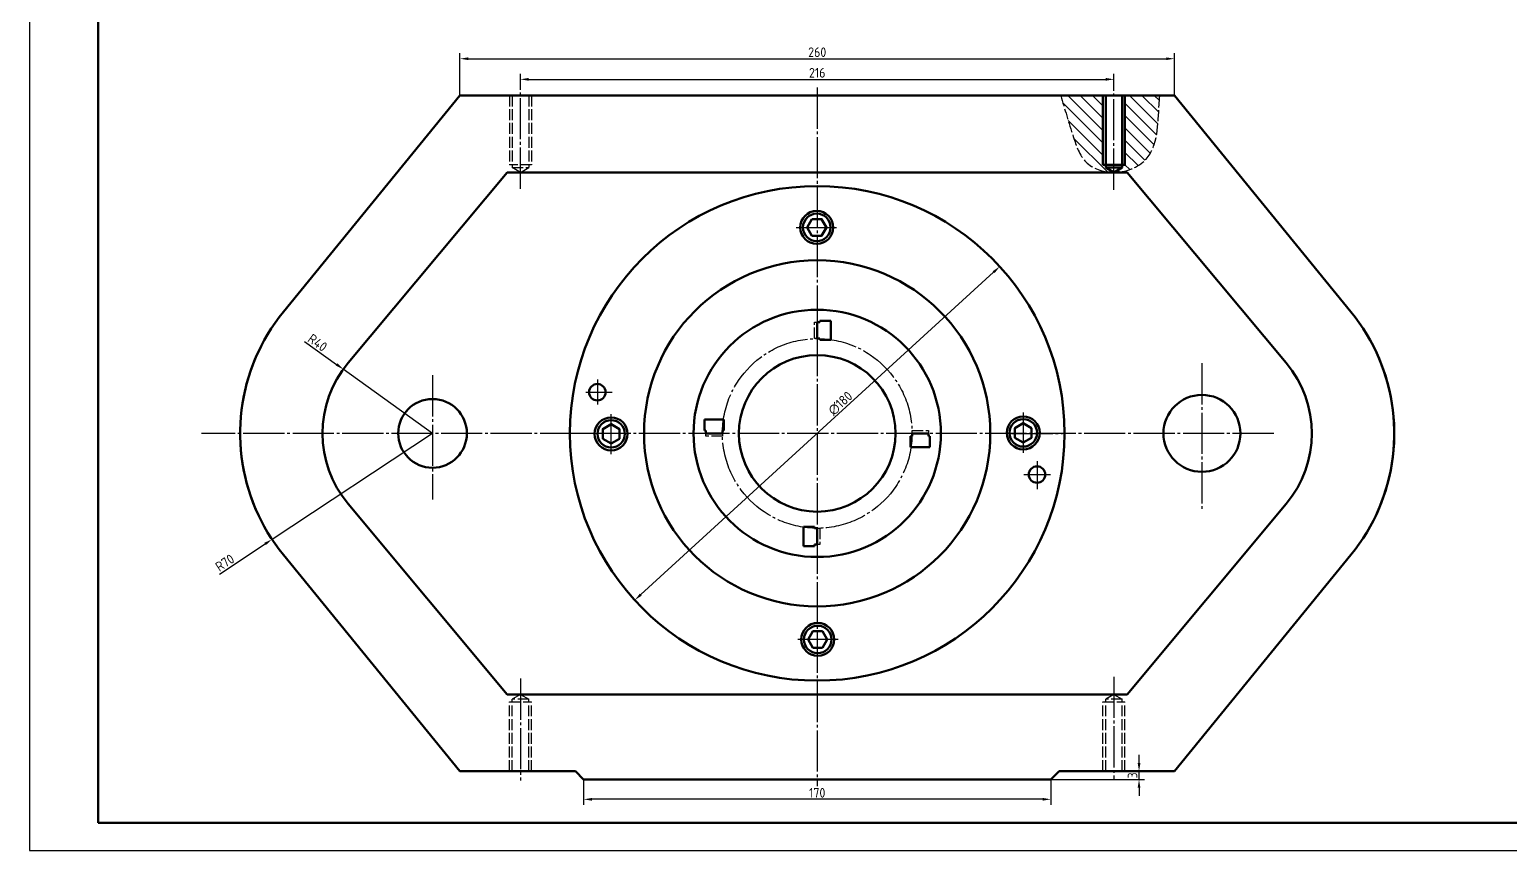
# Model space of a CAD drawing. Header units: millimetres. Extents: x 165 to 1006, y 1 to 595.
# Drawn here: x 165 to 703, y 1 to 300 of the extents above; entities that cross this region are included whole.
import ezdxf
from ezdxf.enums import TextEntityAlignment as Align

# ---------------------------------------------------------------- set-up
doc = ezdxf.new("R2010")
doc.units = ezdxf.units.MM
doc.linetypes.add('点画线', pattern=[18, 15, -1, 1, -1])
doc.linetypes.add('虚线', pattern=[5, 4, -1])
for name, color, linetype in [('剖面线', 3, 'Continuous'), ('文字', 7, 'Continuous'), ('标注', 3, 'Continuous'), ('点画线', 1, '点画线'), ('虚线', 7, '虚线'), ('辅助线', 4, 'Continuous')]:
    doc.layers.add(name, color=color, linetype=linetype)
doc.layers.add('粗实线', color=7, linetype='Continuous', lineweight=50)
doc.layers.add('粗实线 @ 1', color=7, linetype='Continuous', lineweight=50)
doc.styles.add('数字直体', font='isocp.shx')
doc.styles.add('汉字长仿宋体', font='hyswlongfangsong.ttf', dxfattribs={"width": 0.67})
doc.dimstyles.new('机械基本', dxfattribs={"dimtxt": 3.5, "dimasz": 3, "dimexe": 2, "dimexo": 0, "dimtad": 1, "dimdsep": 46, "dimtxsty": '数字直体', "dimcen": 2.5, "dimadec": 0, "dimazin": 0, "dimtfac": 1, "dimtmove": 0, "dimatfit": 3, "dimfxl": 1, "dimarcsym": 0})
doc.dimstyles.new('机械基本$3', dxfattribs={"dimtxt": 3.5, "dimasz": 3, "dimexe": 2, "dimexo": 0, "dimtad": 1, "dimdsep": 46, "dimtxsty": '数字直体', "dimcen": 2.5, "dimadec": 0, "dimazin": 0, "dimtfac": 1, "dimtmove": 0, "dimatfit": 0, "dimfxl": 1, "dimarcsym": 0})

# ---------------------------------------------------------------- blocks, each defined once
blk = doc.blocks.new('装订A1(带注释性)')
at = {"layer": '粗实线'}
for p, q in [((-806, 574), (-806, 0)), ((-806, 0), (0, 0))]:
    blk.add_line(p, q, dxfattribs=at)
at = {"layer": '辅助线'}
for p, q in [((-831, 584), (-831, -10)), ((-831, -10), (10, -10))]:
    blk.add_line(p, q, dxfattribs=at)
at = {"layer": '文字', "style": '汉字长仿宋体', "width": 0.67}
for tag, height, p in [('单位名称', 7, (-25, 47)), ('图名', 7, (-25, 28)), ('设计者', 3.5, (-162, 24.46)), ('标准化', 3.5, (-122, 24.46)), ('审核者', 3.5, (-162, 10.46)), ('质量', 3.5, (-68, 13.5)), ('工艺者', 3.5, (-162, 3.54)), ('批准者', 3.5, (-122, 3.54))]:
    blk.add_attdef(tag, text='', height=height, dxfattribs=at).set_placement(p, align=Align.MIDDLE)
at = {"layer": '文字', "style": '数字直体'}
for tag, height, p in [('45', 5, (-75, 42)), ('16.10.10', 3.5, (-148, 24.5)), ('16.10.10', 3.5, (-108, 24.5)), ('16.10.10', 3.5, (-148, 10.5)), ('1:1', 3.5, (-56, 13.5)), ('001', 5, (-25, 9)), ('1', 3.5, (-87.01, 4.2)), ('1', 3.5, (-63.1, 4.31)), ('16.10.10', 3.5, (-148, 3.5)), ('16.10.10', 3.5, (-108, 3.57))]:
    blk.add_attdef(tag, text='', height=height, dxfattribs=at).set_placement(p, align=Align.MIDDLE)
blk = doc.blocks.new('*D5')
at = {"layer": 'Defpoints', "color": 0, "transparency": 16777216}
for p in [(366.45, 27.09), (536.45, 27.09), (366.45, 19.88)]:
    blk.add_point(p, dxfattribs=at)
at = {"layer": '标注', "color": 0, "lineweight": -2, "transparency": 16777216}
for p, q in [((366.45, 27.09), (366.45, 17.88)), ((536.45, 27.09), (536.45, 17.88)), ((533.45, 19.88), (369.45, 19.88))]:
    blk.add_line(p, q, dxfattribs=at)
at = {"layer": '标注', "color": 0, "transparency": 16777216}
for points in [[(369.45, 20.38), (369.45, 19.38), (366.45, 19.88)], [(533.45, 20.38), (533.45, 19.38), (536.45, 19.88)]]:
    blk.add_solid(points, dxfattribs=at)
at = {"layer": '标注', "color": 0, "transparency": 16777216, "insert": (451.45, 22.25), "char_height": 3.5, "attachment_point": 5, "style": '数字直体'}
blk.add_mtext('170', dxfattribs=at)
blk = doc.blocks.new('*D6')
at = {"layer": 'Defpoints', "color": 0, "transparency": 16777216}
for p in [(559.45, 281.98), (343.45, 279.12), (559.45, 279.19)]:
    blk.add_point(p, dxfattribs=at)
at = {"layer": '标注', "color": 0, "lineweight": -2, "transparency": 16777216}
for p, q in [((343.45, 279.12), (343.45, 283.98)), ((346.45, 281.98), (556.45, 281.98)), ((559.45, 279.19), (559.45, 283.98))]:
    blk.add_line(p, q, dxfattribs=at)
at = {"layer": '标注', "color": 0, "transparency": 16777216}
for points in [[(346.45, 282.48), (346.45, 281.48), (343.45, 281.98)], [(556.45, 282.48), (556.45, 281.48), (559.45, 281.98)]]:
    blk.add_solid(points, dxfattribs=at)
at = {"layer": '标注', "color": 0, "transparency": 16777216, "insert": (451.45, 284.36), "char_height": 3.5, "attachment_point": 5, "style": '数字直体'}
blk.add_mtext('216', dxfattribs=at)
blk = doc.blocks.new('*D7')
at = {"layer": 'Defpoints', "color": 0, "transparency": 16777216}
for p in [(581.45, 289.48), (321.45, 276.09), (581.45, 276.09)]:
    blk.add_point(p, dxfattribs=at)
at = {"layer": '标注', "color": 0, "lineweight": -2, "transparency": 16777216}
for p, q in [((321.45, 276.09), (321.45, 291.48)), ((581.45, 276.09), (581.45, 291.48)), ((324.45, 289.48), (578.45, 289.48))]:
    blk.add_line(p, q, dxfattribs=at)
at = {"layer": '标注', "color": 0, "transparency": 16777216}
for points in [[(324.45, 289.98), (324.45, 288.98), (321.45, 289.48)], [(578.45, 289.98), (578.45, 288.98), (581.45, 289.48)]]:
    blk.add_solid(points, dxfattribs=at)
at = {"layer": '标注', "color": 0, "transparency": 16777216, "insert": (451.45, 291.85), "char_height": 3.5, "attachment_point": 5, "style": '数字直体'}
blk.add_mtext('260', dxfattribs=at)
blk = doc.blocks.new('*D8')
at = {"layer": 'Defpoints', "color": 0, "transparency": 16777216}
for p in [(517.87, 213.82), (385.02, 92.37)]:
    blk.add_point(p, dxfattribs=at)
at = {"layer": '标注', "color": 0, "lineweight": -2, "transparency": 16777216}
blk.add_line((387.23, 94.39), (515.66, 211.79), dxfattribs=at)
at = {"layer": '标注', "color": 0, "transparency": 16777216}
for points in [[(515.32, 212.16), (516, 211.43), (517.87, 213.82)], [(386.9, 94.76), (387.57, 94.03), (385.02, 92.37)]]:
    blk.add_solid(points, dxfattribs=at)
at = {"layer": '标注', "color": 0, "transparency": 16777216, "insert": (459.87, 164.01), "char_height": 3.5, "attachment_point": 5, "rotation": 42.4321, "style": '数字直体'}
blk.add_mtext('∅180', dxfattribs=at)
blk = doc.blocks.new('*D9')
at = {"layer": 'Defpoints', "color": 0, "transparency": 16777216}
for p in [(311.45, 153.09), (253.04, 114.52)]:
    blk.add_point(p, dxfattribs=at)
at = {"layer": '标注', "color": 0, "lineweight": -2, "transparency": 16777216}
for p, q in [((311.45, 153.09), (253.04, 114.52)), ((233.87, 101.85), (250.53, 112.86))]:
    blk.add_line(p, q, dxfattribs=at)
at = {"layer": '标注', "color": 0, "transparency": 16777216}
blk.add_solid([(250.26, 113.28), (250.81, 112.44), (253.04, 114.52)], dxfattribs=at)
at = {"layer": '标注', "color": 0, "transparency": 16777216, "insert": (235.86, 106.01), "char_height": 3.5, "attachment_point": 5, "rotation": 33.4447, "style": '数字直体'}
blk.add_mtext('R70', dxfattribs=at)
blk = doc.blocks.new('*D10')
at = {"layer": 'Defpoints', "color": 0, "transparency": 16777216}
for p in [(278.98, 176.45), (311.45, 153.09)]:
    blk.add_point(p, dxfattribs=at)
at = {"layer": '标注', "color": 0, "lineweight": -2, "transparency": 16777216}
for p, q in [((264.89, 186.59), (276.54, 178.21)), ((311.45, 153.09), (278.98, 176.45))]:
    blk.add_line(p, q, dxfattribs=at)
at = {"layer": '标注', "color": 0, "transparency": 16777216}
blk.add_solid([(276.83, 178.61), (276.25, 177.8), (278.98, 176.45)], dxfattribs=at)
at = {"layer": '标注', "color": 0, "transparency": 16777216, "insert": (269.62, 186.11), "char_height": 3.5, "attachment_point": 5, "rotation": 324.268, "style": '数字直体'}
blk.add_mtext('R40', dxfattribs=at)
blk = doc.blocks.new('*D11')
at = {"layer": 'Defpoints', "color": 0, "transparency": 16777216}
for p in [(536.45, 27.09), (539.45, 30.09), (568.57, 30.09)]:
    blk.add_point(p, dxfattribs=at)
at = {"layer": '标注', "color": 0, "lineweight": -2, "transparency": 16777216}
for p, q in [((568.57, 33.09), (568.57, 36.09)), ((536.45, 27.09), (570.57, 27.09)), ((539.45, 30.09), (570.57, 30.09)), ((568.57, 27.09), (568.57, 30.09)), ((568.57, 24.09), (568.57, 21.09))]:
    blk.add_line(p, q, dxfattribs=at)
at = {"layer": '标注', "color": 0, "transparency": 16777216}
for points in [[(568.07, 33.09), (569.07, 33.09), (568.57, 30.09)], [(568.07, 24.09), (569.07, 24.09), (568.57, 27.09)]]:
    blk.add_solid(points, dxfattribs=at)
at = {"layer": '标注', "color": 0, "transparency": 16777216, "insert": (566.2, 28.59), "char_height": 3.5, "attachment_point": 5, "rotation": 90, "style": '数字直体'}
blk.add_mtext('3', dxfattribs=at)
blk = doc.blocks.new('*U27')
at = {"layer": '点画线'}
blk.add_circle((0, 3.25), 34.5, dxfattribs=at)
at = {"layer": '粗实线'}
for p, q in [((-5, -37.75), (-5, -30.75)), ((-5, -30.75), (-1, -30.75)), ((-1, -30.75), (-1, -31.25)), ((-1, -31.25), (0, -31.25)), ((0, -31.25), (0, -37.25)), ((0, -37.25), (-1, -37.25)), ((-1, -37.25), (-1, -37.75)), ((-1, -37.75), (-5, -37.75))]:
    blk.add_line(p, q, dxfattribs=at)
at = {"layer": '虚线'}
for p, q in [((0, -31.25), (1, -31.25)), ((1, -31.25), (1, -37.25)), ((1, -37.25), (0, -37.25))]:
    blk.add_line(p, q, dxfattribs=at)
blk = doc.blocks.new('*U28')
at = {"layer": '虚线', "color": 0, "linetype": 'ByBlock', "lineweight": -2, "transparency": 16777216}
for p, rotation in [((451.45, 156.34), 180), ((448.2, 153.09), 270), ((454.7, 153.09), 90)]:
    blk.add_blockref('*U27', p, dxfattribs=dict(at, rotation=rotation))
blk.add_blockref('*U27', (451.45, 149.84), dxfattribs=at)
blk = doc.blocks.new('*U29')
at = {"layer": '点画线'}
blk.add_line((-7.32, 0), (7.32, 0), dxfattribs=at)
at = {"layer": '粗实线'}
blk.add_lwpolyline([(-1.63, 3.03), (-3.38, 0), (-1.63, -3.03), (1.87, -3.03), (3.62, 0), (1.87, 3.03)], close=True, dxfattribs=at)
for radius in [6, 5]:
    blk.add_circle((0.12, 0), radius, dxfattribs=at)
blk = doc.blocks.new('*U30')
at = {"layer": '点画线', "color": 0, "linetype": 'ByBlock', "lineweight": -2, "transparency": 16777216}
blk.add_blockref('*U29', (451.15, 228.09), dxfattribs=at)
for p, rotation in [((376.45, 152.8), 90.00000000000001), ((526.45, 153.39), 270), ((451.74, 78.09), 180)]:
    blk.add_blockref('*U29', p, dxfattribs=dict(at, rotation=rotation))

msp = doc.modelspace()

# ---------------------------------------------------------------- hatches: boundary and pattern name
at = {"layer": '剖面线'}
h = msp.add_hatch(dxfattribs=at)
h.set_pattern_fill('ANSI31', color=256, angle=90)
h.set_pattern_definition([(135, (-919.569, -201.3982), (-2.245064, -2.245064), [])])
edge = h.paths.add_edge_path()
edge.add_line((555.446, 276.095), (540.081, 276.095))
edge.add_spline(control_points=[(540.081, 276.095), (541.516, 271.181), (543.969, 262.952), (548.073, 250.743), (555.491, 248.107), (559.34, 248.094), (559.446, 248.095)], knot_values=[5.2920281, 5.2920281, 5.2920281, 5.2920281, 20.8632073, 31.1580054, 41.7515903, 42.0517666, 42.0517666, 42.0517666, 42.0517666], degree=3, periodic=0)
edge.add_line((559.446, 248.095), (556.446, 249.827))
edge.add_line((556.446, 249.827), (556.446, 250.827))
edge.add_line((556.446, 250.827), (555.446, 250.827))
edge.add_line((555.446, 250.827), (555.446, 276.095))
edge = h.paths.add_edge_path()
edge.add_spline(control_points=[(559.446, 248.095), (563.907, 248.122), (575.288, 252.749), (575.438, 265.083), (575.821, 271.885)], knot_values=[42.0517666, 42.0517666, 42.0517666, 42.0517666, 54.677533, 74.2185385, 74.2185385, 74.2185385, 74.2185385], degree=3, periodic=0)
edge.add_line((575.821, 271.885), (563.446, 268.377))
edge.add_line((563.446, 268.377), (563.446, 250.827))
edge.add_line((563.446, 250.827), (562.446, 250.827))
edge.add_line((562.446, 250.827), (562.446, 249.827))
edge.add_line((562.446, 249.827), (559.446, 248.095))
edge = h.paths.add_edge_path()
edge.add_spline(control_points=[(575.821, 271.885), (575.839, 272.195), (575.923, 273.625), (576.028, 275.017), (576.12, 276.095)], knot_values=[74.2185385, 74.2185385, 74.2185385, 74.2185385, 75.1091242, 78.3467181, 78.3467181, 78.3467181, 78.3467181], degree=3, periodic=0)
edge.add_line((576.12, 276.095), (563.446, 276.095))
edge.add_line((563.446, 276.095), (563.446, 268.377))
edge.add_line((563.446, 268.377), (575.821, 271.885))

# ---------------------------------------------------------------- linework, layer by layer
at = {"layer": '点画线'}
for p, q in [((343.446, 242.178), (343.446, 279.116)), ((451.446, 278.973), (451.446, 24.639)), ((559.446, 241.797), (559.446, 279.195)), ((591.446, 178.626), (591.446, 124.808)), ((311.446, 174.238), (311.446, 129.041)), ((371.446, 172.742), (371.446, 163.558)), ((367.277, 168.095), (376.817, 168.095)), ((617.57, 153.095), (227.437, 153.095)), ((382.705, 153.095), (364.142, 153.095)), ((522.186, 153.095), (540.749, 153.095)), ((531.446, 142.969), (531.446, 132.831)), ((526.618, 138.095), (536.374, 138.095)), ((343.446, 63.824), (343.446, 26.702)), ((559.446, 64.523), (559.446, 27.317))]:
    msp.add_line(p, q, dxfattribs=at)
at = {"layer": '粗实线'}
for p, q in [((321.446, 276.095), (257.204, 197.342)), ((321.446, 276.095), (451.446, 276.095)), ((451.446, 276.095), (581.446, 276.095)), ((555.446, 276.095), (555.446, 250.827)), ((556.446, 276.095), (556.446, 249.827)), ((562.446, 276.095), (562.446, 249.827)), ((563.446, 276.095), (563.446, 250.827)), ((581.446, 276.095), (645.687, 197.342)), ((338.651, 248.095), (280.74, 178.73)), ((338.651, 248.095), (564.24, 248.095)), ((563.446, 250.827), (555.446, 250.827)), ((559.446, 248.095), (556.446, 249.827)), ((556.446, 249.827), (562.446, 249.827)), ((559.446, 248.095), (562.446, 249.827)), ((564.24, 248.095), (622.151, 178.73)), ((338.651, 58.095), (280.74, 127.459)), ((564.24, 58.095), (622.151, 127.459)), ((321.446, 30.095), (257.204, 108.847)), ((581.446, 30.095), (645.687, 108.847)), ((338.651, 58.095), (564.24, 58.095)), ((363.446, 30.095), (321.446, 30.095)), ((363.446, 30.095), (366.446, 27.095)), ((536.446, 27.095), (366.446, 27.095)), ((536.446, 27.095), (539.446, 30.095)), ((581.446, 30.095), (539.446, 30.095))]:
    msp.add_line(p, q, dxfattribs=at)
for centre, radius in [((451.446, 153.095), 90), ((451.446, 153.095), 63), ((451.446, 153.095), 45), ((451.446, 153.095), 28.5), ((371.446, 168.095), 3), ((591.446, 153.095), 14), ((311.446, 153.095), 12.5), ((531.446, 138.095), 3)]:
    msp.add_circle(centre, radius, dxfattribs=at)
for centre, radius, start, end in [((311.446, 153.095), 70, 140.79445, 205.37693), ((591.446, 153.095), 70, 334.62307, 39.20555), ((311.446, 153.095), 70, 154.62307, 219.20555), ((311.446, 153.095), 40, 140.14228, 219.85772), ((591.446, 153.095), 40, 320.14228, 39.85772), ((591.446, 153.095), 70, 320.79445, 25.37693)]:
    msp.add_arc(centre, radius, start, end, dxfattribs=at)
at = {"layer": '虚线'}
for p, q in [((339.446, 276.095), (339.446, 250.827)), ((340.446, 276.095), (340.446, 249.827)), ((346.446, 276.095), (346.446, 249.827)), ((347.446, 276.095), (347.446, 250.827)), ((347.446, 250.827), (339.446, 250.827)), ((343.446, 248.095), (340.446, 249.827)), ((340.446, 249.827), (346.446, 249.827)), ((343.446, 248.095), (346.446, 249.827)), ((339.446, 30.095), (339.446, 55.363)), ((339.446, 55.363), (347.446, 55.363)), ((343.446, 58.095), (340.446, 56.363)), ((340.446, 30.095), (340.446, 56.363)), ((346.446, 56.363), (340.446, 56.363)), ((343.446, 58.095), (346.446, 56.363)), ((346.446, 30.095), (346.446, 56.363)), ((347.446, 30.095), (347.446, 55.363)), ((555.446, 30.095), (555.446, 55.363)), ((555.446, 55.363), (563.446, 55.363)), ((559.446, 58.095), (556.446, 56.363)), ((556.446, 30.095), (556.446, 56.363)), ((562.446, 56.363), (556.446, 56.363)), ((559.446, 58.095), (562.446, 56.363)), ((562.446, 30.095), (562.446, 56.363)), ((563.446, 30.095), (563.446, 55.363))]:
    msp.add_line(p, q, dxfattribs=at)
msp.add_open_spline([(540.081, 276.095), (541.516, 271.181), (543.969, 262.952), (548.073, 250.743), (559.91, 246.536), (575.604, 252.76), (575.421, 267.035), (576.028, 275.017), (576.12, 276.095)], degree=3, knots=[5.2920281, 5.2920281, 5.2920281, 5.2920281, 20.8632073, 31.1580054, 41.7515903, 54.677533, 75.1091242, 78.3467181, 78.3467181, 78.3467181, 78.3467181], dxfattribs=at)

# ---------------------------------------------------------------- block references
at = {"layer": '点画线'}
msp.add_blockref('*U30', (0, 0), dxfattribs=at)
at = {"layer": '粗实线 @ 1'}
msp.add_blockref('装订A1(带注释性)', (995.819, 11.281), dxfattribs=at)
at = {"layer": '虚线'}
msp.add_blockref('*U28', (0, 0), dxfattribs=at)

# ---------------------------------------------------------------- dimensions: what is measured, and where the dimension line sits
at = {"layer": '标注'}
dim = msp.add_linear_dim(base=(581.446, 289.477), p1=(321.446, 276.095), p2=(581.446, 276.095), dimstyle='机械基本', dxfattribs=at)
dim.commit()
dim.dimension.update_dxf_attribs({"geometry": '*D7', "text_midpoint": (451.446, 291.853)})
for base, p1, p2, picture, middle in [((559.446, 281.98), (343.446, 279.116), (559.446, 279.195), '*D6', (451.446, 281.98)), ((366.446, 19.879), (536.446, 27.095), (366.446, 27.095), '*D5', (451.446, 19.879))]:
    dim = msp.add_linear_dim(base=base, p1=p1, p2=p2, dimstyle='机械基本', dxfattribs=at)
    dim.commit()
    dim.dimension.update_dxf_attribs({"geometry": picture, "text_midpoint": middle, "dimtype": 160})
dim = msp.add_diameter_dim_2p(p1=(385.019, 92.37), p2=(517.873, 213.819), dimstyle='机械基本$3', dxfattribs=at)
dim.commit()
dim.dimension.update_dxf_attribs({"geometry": '*D8', "text_midpoint": (461.474, 162.262), "dimtype": 163})
for mpoint, picture, middle in [((278.975, 176.454), '*D10', (268.238, 184.179)), ((253.036, 114.515), '*D9', (237.165, 104.033))]:
    dim = msp.add_radius_dim(center=(311.446, 153.095), mpoint=mpoint, dimstyle='机械基本', dxfattribs=at)
    dim.commit()
    dim.dimension.update_dxf_attribs({"geometry": picture, "text_midpoint": middle, "dimtype": 164})
dim = msp.add_linear_dim(base=(568.575, 30.095), p1=(536.446, 27.095), p2=(539.446, 30.095), angle=90, dimstyle='机械基本', dxfattribs=at)
dim.commit()
dim.dimension.update_dxf_attribs({"geometry": '*D11', "text_midpoint": (566.2, 28.595)})

doc.saveas('drawing.dxf')
